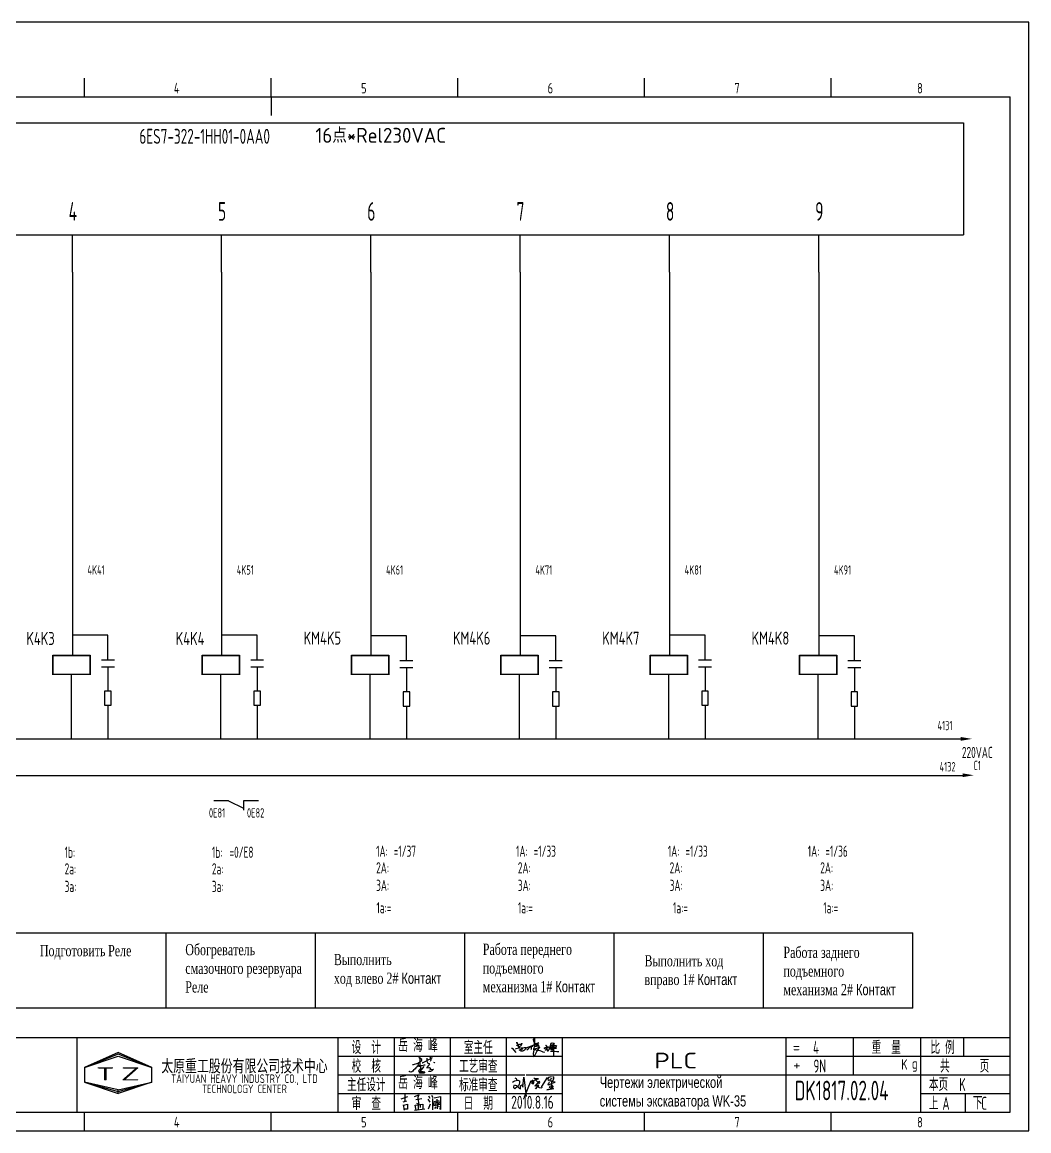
# Model space of a CAD drawing. Extents: x 590 to 9605, y -3741 to 975.
# Drawn here: x 5902.7 to 6172.4, y -1946.5 to -1649.5 of the extents above; entities that cross this region are included whole.
import ezdxf
from ezdxf.enums import TextEntityAlignment as Align

# ---------------------------------------------------------------- set-up
doc = ezdxf.new("R2010")
doc.units = 0
doc.header["$LTSCALE"] = 2
doc.header["$MEASUREMENT"] = 0
doc.linetypes.add('DASHED2', pattern=[0.375, 0.25, -0.125])
doc.linetypes.add('DIVIDE', pattern=[1.25, 0.5, -0.25, 0, -0.25, 0, -0.25])
doc.layers.get('0').update_dxf_attribs({"linetype": 'CONTINUOUS'})
for name, color, linetype in [('11', 3, 'CONTINUOUS'), ('CONTINUOUS', 7, 'CONTINUOUS'), ('DIVIDE', 1, 'DIVIDE')]:
    doc.layers.add(name, color=color, linetype=linetype)
doc.styles.add('ROMAN', font='ROMANC.shx', dxfattribs={"width": 0.7, "height": 0.7})
doc.styles.add('ROMANS', font='romans', dxfattribs={"width": 0.67, "bigfont": 'hzlib'})
doc.styles.get("Standard").update_dxf_attribs({"font": 'isocp.shx', "width": 0.707, "bigfont": 'dfst.shx'})

# ---------------------------------------------------------------- blocks, each defined once
blk = doc.blocks.new('A$C5BE500A0')
for p, q in [((15.3, 41.2), (22.2, 26.1)), ((15.3, 40.1), (15.3, 41.2)), ((15.4, 37.7), (15.3, 40.1)), ((15.4, 32.4), (21, 34.6)), ((15.5, 31.8), (15.4, 32.4)), ((21, 34.6), (24.5, 35.1)), ((24.5, 35.1), (28.2, 35.6)), ((29.4, 34), (26.8, 30.7)), ((28.2, 35.6), (30.2, 36.8)), ((30.2, 38), (29.4, 34)), ((30.2, 36.8), (30.2, 38)), ((59.1, 30.4), (64.7, 33.7)), ((64.4, 48.9), (64.5, 51.6)), ((65.3, 44.3), (64.4, 48.9)), ((64.5, 51.6), (65.9, 52.2)), ((67.1, 48.5), (64.5, 17.9)), ((64.7, 33.7), (72, 37.3)), ((67.5, 39.5), (65.3, 44.3)), ((65.9, 52.2), (66.5, 51.5)), ((66.5, 51.5), (67.1, 48.5)), ((70.3, 36.3), (67.5, 39.5)), ((69.9, 34.1), (69.7, 33.3)), ((69.7, 33.3), (71.9, 33.6)), ((74.6, 36.5), (69.9, 34.1)), ((73.8, 32.8), (70.3, 36.3)), ((71.9, 33.6), (75.3, 34.2)), ((72, 37.3), (77.8, 39)), ((77.7, 30.8), (73.8, 32.8)), ((79.7, 39.2), (74.6, 36.5)), ((76.7, 32.6), (74.8, 31.8)), ((75.3, 34.2), (77, 34.5)), ((77.7, 33.5), (76.7, 32.6)), ((77, 34.5), (78, 34.1)), ((78, 34.1), (77.7, 33.5)), ((77.8, 39), (79.7, 39.2)), ((117.4, 32.7), (112.9, 30.9)), ((113.3, 30.9), (114.4, 35)), ((114.4, 35), (115.4, 38.4)), ((115.4, 38.4), (118.1, 38.8)), ((122.1, 34.8), (117.4, 32.7)), ((118.1, 38.8), (123.3, 38.3)), ((124.7, 36.8), (122.1, 34.8)), ((123.3, 38.3), (124.7, 36.8)), ((0, 24.1), (1.5, 23.9)), ((1.5, 23.9), (12.6, 10.8)), ((11.6, 21), (13.8, 22.8)), ((13.8, 22.8), (17.9, 23.5)), ((19.1, 30.1), (15.5, 31.8)), ((17.9, 23.5), (26, 24.9)), ((22.2, 26.1), (19.1, 30.1)), ((22.6, 18.1), (23.6, 19.3)), ((23.7, 17.3), (22.6, 18.1)), ((23.3, 27.9), (23.1, 27.8)), ((25.3, 29.5), (23.3, 27.9)), ((23.6, 19.3), (25.8, 19.9)), ((26.1, 16.2), (24.9, 15)), ((26.8, 30.7), (25.3, 29.5)), ((25.8, 19.9), (29.2, 20.8)), ((26, 24.9), (36.8, 26.1)), ((28.4, 20), (26.1, 16.2)), ((29.4, 15.2), (28.2, 15.7)), ((29.5, 22.1), (28.4, 20)), ((29.2, 20.8), (33, 21.4)), ((32.4, 15.1), (29.4, 15.2)), ((30.2, 22.7), (29.5, 22.1)), ((31.6, 22.6), (30.2, 22.7)), ((32.8, 22.1), (31.6, 22.6)), ((35, 16.2), (32.4, 15.1)), ((33, 21.4), (32.8, 22.1)), ((37.6, 17.7), (35, 16.2)), ((36.8, 26.1), (40.9, 26)), ((39.7, 20.3), (37.6, 17.7)), ((40.8, 21.6), (39.7, 20.3)), ((40.2, 22.8), (44.3, 25.4)), ((41.7, 24.4), (40.8, 21.6)), ((40.9, 26), (41.7, 24.4)), ((44.3, 25.4), (50.6, 27.7)), ((44.7, 18.7), (49.1, 22.6)), ((49.1, 22.6), (54.4, 27.2)), ((50.6, 27.7), (56.2, 29.3)), ((54.4, 27.2), (59.1, 30.4)), ((56.8, 20.6), (55.9, 19.6)), ((56.2, 29.3), (60.8, 29.6)), ((56.7, 31.7), (57.4, 29.6)), ((57.6, 25), (56.8, 20.6)), ((57.4, 29.6), (57.6, 25)), ((60.8, 29.6), (62.2, 29.2)), ((66.6, 21), (62.5, 20.6)), ((62.5, 20.6), (75.7, 18.4)), ((64.5, 17.9), (63.3, 8.5)), ((63.3, 8.5), (63.5, 0.1)), ((63.5, 0.1), (64.3, 0)), ((64.3, 0), (67.5, 2.5)), ((69.8, 21.4), (66.6, 21)), ((67.5, 2.5), (73.8, 13.7)), ((68.3, 28.6), (72.6, 29.4)), ((69.3, 29), (68.3, 28.6)), ((72, 30.5), (69.3, 29)), ((76.7, 24.1), (69.8, 21.4)), ((74.8, 31.8), (72, 30.5)), ((72.6, 29.4), (78.2, 30.4)), ((73.8, 13.7), (77.7, 20)), ((75.7, 18.4), (81.9, 16.6)), ((79.9, 25.4), (76.7, 24.1)), ((80.1, 30.5), (77.7, 30.8)), ((77.7, 20), (81.2, 25.6)), ((78.2, 30.4), (80.1, 30.5)), ((82.1, 26.9), (79.9, 25.4)), ((81.2, 25.6), (82.1, 26.9)), ((81.9, 16.6), (87.3, 14.8)), ((87.3, 14.8), (91.3, 12.9)), ((91.3, 12.9), (94.8, 12.6)), ((94.5, 25.2), (94.9, 23.9)), ((94.8, 12.6), (95.8, 12.8)), ((94.9, 23.9), (95.3, 23)), ((95.3, 23), (95.8, 22.8)), ((95.8, 22.8), (97, 23.3)), ((97, 23.3), (97.8, 25.3)), ((98.5, 23.8), (97.4, 25.9)), ((97.8, 25.3), (100.8, 27)), ((101.1, 23.3), (98.5, 23.8)), ((99, 31.4), (100.1, 32)), ((100.7, 21.1), (99.2, 17.4)), ((99.2, 17.4), (101.9, 20.9)), ((100.1, 32), (101.1, 31.6)), ((102.1, 27.7), (100.7, 21.1)), ((100.8, 27), (103.5, 26.5)), ((101.1, 31.6), (102.1, 30.6)), ((103.3, 23.7), (101.1, 23.3)), ((101.9, 20.9), (103.1, 21.8)), ((102.1, 30.6), (102.1, 27.7)), ((103.1, 21.8), (103.7, 20.1)), ((104.7, 23.9), (103.3, 23.7)), ((103.5, 26.5), (104.5, 25.2)), ((103.7, 20.1), (103.9, 18.5)), ((103.9, 18.5), (105, 16.1)), ((104.2, 28.7), (108.3, 26.3)), ((104.5, 25.2), (104.7, 23.9)), ((105, 16.1), (106.4, 15.7)), ((106.4, 15.7), (107.7, 17.3)), ((107.7, 17.3), (110.9, 22.6)), ((108.3, 26.3), (115.7, 20.2)), ((110.9, 22.6), (113.3, 30.9)), ((111.7, 21.6), (125.7, 23.5)), ((115.4, 22.1), (111.7, 21.6)), ((112.9, 30.9), (112.3, 30.9)), ((112.9, 26.9), (127.4, 26.5)), ((124.7, 26.6), (112.9, 26.9)), ((113.4, 15.2), (124.8, 14.7)), ((122.5, 23.3), (115.4, 22.1)), ((115.7, 20.2), (118.5, 18.9)), ((116.7, 30.8), (120.9, 31.8)), ((118.5, 18.9), (120.8, 19.6)), ((120.8, 19.6), (121.1, 20.7)), ((120.9, 31.8), (124.1, 32)), ((121.7, 31.5), (122.2, 1.9)), ((123, 28.1), (121.7, 31.5)), ((126.4, 24.6), (122.5, 23.3)), ((128.2, 25.5), (123, 28.1)), ((124.1, 32), (129.1, 31.3)), ((128.1, 26.7), (124.7, 26.6)), ((124.8, 14.7), (132, 14.1)), ((125.7, 23.5), (130.1, 23.8)), ((127.4, 26.5), (126.4, 24.6)), ((130.2, 28.3), (128.1, 26.7)), ((130.5, 24.3), (128.2, 25.5)), ((129.1, 31.3), (130.7, 30.3)), ((130.1, 23.8), (130.5, 24.3)), ((130.7, 30.3), (130.2, 28.3)), ((132, 14.1), (137.3, 13.6))]:
    blk.add_line(p, q)
blk = doc.blocks.new('lf')
for points in [[(409.4, 317.6), (411.9, 317.6), (420.7, 320.5), (429.4, 326.1), (429, 328.4), (426.7, 330.1), (424.2, 331.3), (423.4, 332.6), (424.4, 333.4), (425, 330.7), (425, 327.4), (425, 324.7), (424.8, 321.8), (424.8, 320.3), (424.8, 318.7), (425, 314.7), (425, 313), (424.8, 313)], [(432.1, 320.3), (430.6, 321.6), (450.9, 331.7), (450.9, 332.2)], [(439.5, 330.9), (440, 324.5), (442, 320.7)], [(446.2, 333.8), (448.1, 330.5), (448.1, 326.7), (446.6, 323.8)], [(421.5, 320.1), (421.3, 317.6), (420, 315.1), (418.6, 312.6), (416.7, 310.5), (414.9, 308.5), (411.9, 305.6), (410.1, 304.1), (408, 302.6), (406.1, 302), (403.6, 302.6), (403.6, 303.5), (403.9, 303.5)], [(421.3, 316.2), (424.8, 315.9), (427.1, 316), (429.8, 316), (434.8, 316.8), (436, 316.8)], [(421.9, 314.1), (423.8, 314.1), (425.4, 313.7), (426, 313), (426.9, 312), (427.1, 312), (426.5, 310.5), (426.1, 309.5), (424.2, 306.6), (423.1, 305.4), (422.1, 304.5), (423.2, 303.3), (427.3, 303.1), (429.8, 303.1), (432.3, 302.9), (435.4, 302.7), (433.1, 299.9), (424.6, 299.5), (424, 300.4), (425.6, 303.3), (434.3, 313.5)], [(441.8, 320.7), (443.7, 320.1), (444.9, 317.6), (443.1, 315.5), (439.7, 311.8), (439.8, 310.6), (445.4, 311.2), (447, 310.3), (445.6, 307.4), (453.6, 308), (450.3, 304.7), (447, 303.3), (443.7, 303.1), (442.9, 303.7)], [(453.4, 322.4), (454.9, 322.2), (455.7, 321.8), (456.1, 321.6), (456.3, 321.4)]]:
    blk.add_lwpolyline(points)

msp = doc.modelspace()

# ---------------------------------------------------------------- linework, layer by layer
for p, q in [((5925.62, -1813.74), (5916.11, -1813.74)), ((5925.62, -1820.29), (5925.62, -1813.74)), ((5965.62, -1813.74), (5956.11, -1813.74)), ((5965.62, -1820.29), (5965.62, -1813.74)), ((6005.62, -1813.93), (5996.11, -1813.93)), ((6005.62, -1820.48), (6005.62, -1813.93)), ((6045.62, -1813.93), (6036.11, -1813.93)), ((6045.62, -1820.48), (6045.62, -1813.93)), ((6085.62, -1813.74), (6076.11, -1813.74)), ((6085.62, -1820.29), (6085.62, -1813.74)), ((6125.62, -1813.93), (6116.11, -1813.93)), ((6125.62, -1820.48), (6125.62, -1813.93)), ((5925.62, -1822.21), (5925.62, -1828.74)), ((5965.62, -1822.21), (5965.62, -1828.74)), ((6005.62, -1822.4), (6005.62, -1828.93)), ((6045.62, -1822.4), (6045.62, -1828.93)), ((6085.62, -1822.21), (6085.62, -1828.74)), ((6125.62, -1822.4), (6125.62, -1828.93)), ((5925.62, -1832.51), (5925.62, -1841.5)), ((5965.62, -1832.51), (5965.62, -1841.5)), ((6005.62, -1832.7), (6005.62, -1841.69)), ((6045.62, -1832.7), (6045.62, -1841.69)), ((6085.62, -1832.51), (6085.62, -1841.5)), ((6125.62, -1832.7), (6125.62, -1841.69)), ((6047.36, -1931.5), (6107.36, -1931.5)), ((6004.21, -1937.95), (6006.02, -1937.3)), ((6004.72, -1938.73), (6005.76, -1938.47)), ((6004.85, -1939.63), (6005.89, -1939.37)), ((6004.98, -1938.47), (6004.98, -1938.47)), ((6005.22, -1936.77), (6005.22, -1938.59)), ((6005.89, -1939.37), (6005.89, -1940.67)), ((6007.76, -1937.35), (6008.93, -1936.83)), ((6007.76, -1937.35), (6007.76, -1937.35)), ((6007.96, -1939.63), (6010.04, -1939.37)), ((6008.15, -1938.13), (6009.71, -1937.87)), ((6008.93, -1939.42), (6008.41, -1939.16)), ((6008.93, -1936.83), (6008.67, -1937.61)), ((6008.67, -1937.61), (6008.67, -1937.87)), ((6008.67, -1937.87), (6008.93, -1939.42)), ((6010.04, -1939.37), (6010.04, -1940.8)), ((6011.35, -1938.06), (6011.89, -1938.79)), ((6011.53, -1937.12), (6011.89, -1937.76)), ((6011.53, -1940.61), (6012.04, -1939.28)), ((6012.35, -1936.91), (6012.71, -1937.55)), ((6012.59, -1937.85), (6012.59, -1940.85)), ((6012.89, -1939), (6012.92, -1939.7)), ((6014.59, -1938.79), (6012.92, -1939.12)), ((6012.92, -1939.7), (6014.71, -1939.4)), ((6012.95, -1938.64), (6014.38, -1938.34)), ((6013.04, -1937.7), (6014.74, -1937.34)), ((6013.35, -1939.31), (6013.53, -1939.46)), ((6013.74, -1938), (6013.83, -1940.61)), ((6014.17, -1939.12), (6013.99, -1939.46)), ((6014.71, -1939.4), (6014.59, -1938.79)), ((6014.74, -1937.34), (6014.77, -1937.34)), ((6014.77, -1937.34), (6014.77, -1940.79)), ((6004.72, -1939.5), (6004.98, -1940.93)), ((6005.89, -1940.67), (6004.85, -1940.67)), ((6007.77, -1940.98), (6010.54, -1940.61)), ((6007.83, -1939.63), (6008.09, -1940.93)), ((6008.74, -1939.63), (6008.74, -1940.67)), ((6009.26, -1939.5), (6009.26, -1940.28)), ((6013.48, -1940.04), (6013.14, -1940.55)), ((6014.16, -1939.87), (6014.5, -1940.21)), ((6014.77, -1940.79), (6014.5, -1940.49))]:
    msp.add_line(p, q)
at = {"color": 6}
for p, q in [((5821.27, -1893.42), (6141.27, -1893.42)), ((5941.27, -1913.68), (5941.27, -1893.42)), ((5981.27, -1913.68), (5981.27, -1893.42)), ((6021.27, -1913.68), (6021.27, -1893.42)), ((6061.27, -1913.68), (6061.27, -1893.42)), ((6101.27, -1913.68), (6101.27, -1893.42)), ((6141.27, -1913.68), (6141.27, -1893.42)), ((5941.27, -1913.68), (5941.27, -1896.49)), ((5981.27, -1913.68), (5981.27, -1896.49)), ((6021.27, -1913.68), (6021.27, -1896.49)), ((6061.27, -1913.68), (6061.27, -1896.49)), ((6101.27, -1913.68), (6101.27, -1896.49)), ((6141.27, -1913.68), (5821.27, -1913.68))]:
    msp.add_line(p, q, dxfattribs=at)
at = {"const_width": 0.4}
for points in [[(5910.9, -1819.19), (5920.9, -1819.19), (5920.9, -1824.19), (5910.9, -1824.19), (5910.9, -1819.19)], [(5950.9, -1819.19), (5960.9, -1819.19), (5960.9, -1824.19), (5950.9, -1824.19), (5950.9, -1819.19)], [(5990.9, -1819.19), (6000.9, -1819.19), (6000.9, -1824.19), (5990.9, -1824.19), (5990.9, -1819.19)], [(6030.9, -1819.19), (6040.9, -1819.19), (6040.9, -1824.19), (6030.9, -1824.19), (6030.9, -1819.19)], [(6070.9, -1819.19), (6080.9, -1819.19), (6080.9, -1824.19), (6070.9, -1824.19), (6070.9, -1819.19)], [(6110.9, -1819.19), (6120.9, -1819.19), (6120.9, -1824.19), (6110.9, -1824.19), (6110.9, -1819.19)]]:
    msp.add_lwpolyline(points, dxfattribs=at)
for points in [[(5924.75, -1832.51), (5926.49, -1832.51), (5926.49, -1828.74), (5924.75, -1828.74)], [(5964.75, -1832.51), (5966.49, -1832.51), (5966.49, -1828.74), (5964.75, -1828.74)], [(6004.75, -1832.7), (6006.49, -1832.7), (6006.49, -1828.93), (6004.75, -1828.93)], [(6044.75, -1832.7), (6046.49, -1832.7), (6046.49, -1828.93), (6044.75, -1828.93)], [(6084.75, -1832.51), (6086.49, -1832.51), (6086.49, -1828.74), (6084.75, -1828.74)], [(6124.75, -1832.7), (6126.49, -1832.7), (6126.49, -1828.93), (6124.75, -1828.93)]]:
    msp.add_lwpolyline(points, close=True)
at = {"layer": 'CONTINUOUS', "color": 3}
for p, q in [((6172.36, -1649.5), (5752.36, -1649.5)), ((6172.36, -1946.5), (6172.36, -1649.5)), ((5752.36, -1946.5), (6172.36, -1946.5))]:
    msp.add_line(p, q, dxfattribs=at)
at = {"layer": 'CONTINUOUS', "linetype": 'Continuous'}
for p, q in [((5919.36, -1669.5), (5919.36, -1664.5)), ((6019.36, -1669.5), (6019.36, -1664.5)), ((6069.36, -1669.5), (6069.36, -1664.5)), ((6119.36, -1669.5), (6119.36, -1664.5)), ((5772.36, -1921.5), (6167.36, -1921.5)), ((5917.36, -1941.5), (5917.36, -1921.5)), ((5987.36, -1941.5), (5987.36, -1921.5)), ((6002.36, -1921.5), (6002.36, -1941.5)), ((6017.36, -1921.5), (6017.36, -1941.5)), ((6032.36, -1921.5), (6032.36, -1941.5)), ((6047.36, -1921.5), (6047.36, -1941.5)), ((6107.36, -1941.5), (6107.36, -1921.5)), ((6125.25, -1921.5), (6125.25, -1931.5)), ((6143.36, -1921.5), (6143.36, -1941.5)), ((5928.36, -1925.5), (5919.36, -1929.5)), ((5928.36, -1926), (5919.36, -1929.5)), ((5919.36, -1929.5), (5928.36, -1926.5)), ((5937.36, -1929.5), (5928.36, -1925.5)), ((5937.36, -1929.5), (5928.36, -1926)), ((5928.36, -1926.5), (5937.36, -1929.5)), ((5987.36, -1926.5), (6037.36, -1926.5)), ((6037.36, -1926.5), (6047.36, -1926.5)), ((6037.36, -1926.5), (6047.36, -1926.5)), ((6107.36, -1926.5), (6167.36, -1926.5)), ((5919.36, -1929.5), (5919.36, -1933.5)), ((5937.36, -1933.5), (5937.36, -1929.5)), ((5987.36, -1931.5), (6037.36, -1931.5)), ((6037.68, -1931.5), (6047.36, -1931.5)), ((6107.36, -1931.5), (6167.36, -1931.5)), ((5919.36, -1933.5), (5928.36, -1936.5)), ((5928.36, -1935.5), (5919.36, -1933.5)), ((5919.36, -1933.5), (5928.36, -1936)), ((5928.36, -1936), (5937.36, -1933.5)), ((5937.36, -1933.5), (5928.36, -1936.5)), ((5928.36, -1935.5), (5937.36, -1933.5)), ((5928.36, -1936.5), (5928.36, -1935.5)), ((5928.36, -1936.5), (5928.36, -1935.5)), ((5987.36, -1936.5), (6037.36, -1936.5)), ((6037.36, -1936.5), (6047.36, -1936.5)), ((6143.36, -1936.5), (6167.36, -1936.5)), ((5919.36, -1946.5), (5919.36, -1941.5)), ((6019.36, -1946.5), (6019.36, -1941.5)), ((6069.36, -1946.5), (6069.36, -1941.5)), ((6119.36, -1946.5), (6119.36, -1941.5))]:
    msp.add_line(p, q, dxfattribs=at)
at = {"layer": 'CONTINUOUS'}
for p, q in [((5969.36, -1669.5), (5969.36, -1664.5)), ((5772.36, -1669.5), (6167.36, -1669.5)), ((5969.36, -1669.5), (5969.36, -1674.5)), ((6167.36, -1941.5), (6167.36, -1669.5)), ((5794.86, -1676.5), (6154.86, -1676.5)), ((6154.86, -1676.5), (6154.86, -1706.5)), ((5794.86, -1706.5), (6154.86, -1706.5)), ((5916.11, -1716.5), (5916.11, -1706.5)), ((5916.11, -1716.5), (5916.11, -1706.5)), ((5956.11, -1716.5), (5956.11, -1706.5)), ((5956.11, -1716.5), (5956.11, -1706.5)), ((5996.11, -1716.5), (5996.11, -1706.5)), ((5996.11, -1716.5), (5996.11, -1706.5)), ((5996.11, -1716.5), (5996.11, -1706.5)), ((5996.11, -1716.5), (5996.11, -1706.5)), ((6036.11, -1716.5), (6036.11, -1706.5)), ((6076.11, -1716.5), (6076.11, -1706.5)), ((6116.11, -1716.5), (6116.11, -1706.5)), ((5916.11, -1716.5), (5916.11, -1819)), ((5956.11, -1716.5), (5956.11, -1819)), ((5996.11, -1716.5), (5996.11, -1819)), ((6036.11, -1716.5), (6036.11, -1819)), ((6076.11, -1716.5), (6076.11, -1819)), ((6116.11, -1716.5), (6116.11, -1819)), ((5920.9, -1819.19), (5910.9, -1819.19)), ((5920.9, -1819.19), (5910.9, -1819.19)), ((5920.9, -1819.19), (5910.9, -1819.19)), ((5910.9, -1819.19), (5910.9, -1824.19)), ((5910.9, -1819.19), (5910.9, -1824.19)), ((5910.9, -1819.19), (5910.9, -1824.19)), ((5920.9, -1824.19), (5920.9, -1819.19)), ((5920.9, -1824.19), (5920.9, -1819.19)), ((5920.9, -1824.19), (5920.9, -1819.19)), ((5923.88, -1820.29), (5927.36, -1820.29)), ((5950.9, -1819.19), (5950.9, -1824.19)), ((5950.9, -1819.19), (5950.9, -1824.19)), ((5950.9, -1819.19), (5950.9, -1824.19)), ((5960.9, -1819.19), (5950.9, -1819.19)), ((5960.9, -1819.19), (5950.9, -1819.19)), ((5960.9, -1819.19), (5950.9, -1819.19)), ((5960.9, -1824.19), (5960.9, -1819.19)), ((5960.9, -1824.19), (5960.9, -1819.19)), ((5960.9, -1824.19), (5960.9, -1819.19)), ((5963.88, -1820.29), (5967.36, -1820.29)), ((5990.9, -1819.19), (5990.9, -1824.19)), ((5990.9, -1819.19), (5990.9, -1824.19)), ((5990.9, -1819.19), (5990.9, -1824.19)), ((6000.9, -1819.19), (5990.9, -1819.19)), ((6000.9, -1819.19), (5990.9, -1819.19)), ((6000.9, -1819.19), (5990.9, -1819.19)), ((6000.9, -1824.19), (6000.9, -1819.19)), ((6000.9, -1824.19), (6000.9, -1819.19)), ((6000.9, -1824.19), (6000.9, -1819.19)), ((6003.88, -1820.48), (6007.36, -1820.48)), ((6040.9, -1819.19), (6030.9, -1819.19)), ((6040.9, -1819.19), (6030.9, -1819.19)), ((6040.9, -1819.19), (6030.9, -1819.19)), ((6030.9, -1819.19), (6030.9, -1824.19)), ((6030.9, -1819.19), (6030.9, -1824.19)), ((6030.9, -1819.19), (6030.9, -1824.19)), ((6040.9, -1824.19), (6040.9, -1819.19)), ((6040.9, -1824.19), (6040.9, -1819.19)), ((6040.9, -1824.19), (6040.9, -1819.19)), ((6043.88, -1820.48), (6047.36, -1820.48)), ((6070.9, -1819.19), (6070.9, -1824.19)), ((6070.9, -1819.19), (6070.9, -1824.19)), ((6070.9, -1819.19), (6070.9, -1824.19)), ((6080.9, -1819.19), (6070.9, -1819.19)), ((6080.9, -1819.19), (6070.9, -1819.19)), ((6080.9, -1819.19), (6070.9, -1819.19)), ((6080.9, -1824.19), (6080.9, -1819.19)), ((6080.9, -1824.19), (6080.9, -1819.19)), ((6080.9, -1824.19), (6080.9, -1819.19)), ((6083.88, -1820.29), (6087.36, -1820.29)), ((6120.9, -1819.19), (6110.9, -1819.19)), ((6120.9, -1819.19), (6110.9, -1819.19)), ((6120.9, -1819.19), (6110.9, -1819.19)), ((6110.9, -1819.19), (6110.9, -1824.19)), ((6110.9, -1819.19), (6110.9, -1824.19)), ((6110.9, -1819.19), (6110.9, -1824.19)), ((6120.9, -1824.19), (6120.9, -1819.19)), ((6120.9, -1824.19), (6120.9, -1819.19)), ((6120.9, -1824.19), (6120.9, -1819.19)), ((6123.88, -1820.48), (6127.36, -1820.48)), ((5923.88, -1822.21), (5927.36, -1822.21)), ((5963.88, -1822.21), (5967.36, -1822.21)), ((6003.88, -1822.4), (6007.36, -1822.4)), ((6043.88, -1822.4), (6047.36, -1822.4)), ((6083.88, -1822.21), (6087.36, -1822.21)), ((6123.88, -1822.4), (6127.36, -1822.4)), ((5910.9, -1824.19), (5915.9, -1824.19)), ((5910.9, -1824.19), (5915.9, -1824.19)), ((5910.9, -1824.19), (5915.9, -1824.19)), ((5915.9, -1824.19), (5920.9, -1824.19)), ((5915.9, -1824.19), (5920.9, -1824.19)), ((5915.9, -1824.19), (5920.9, -1824.19)), ((5915.9, -1841.69), (5915.9, -1824.19)), ((5950.9, -1824.19), (5955.9, -1824.19)), ((5950.9, -1824.19), (5955.9, -1824.19)), ((5950.9, -1824.19), (5955.9, -1824.19)), ((5955.9, -1841.69), (5955.9, -1824.19)), ((5955.9, -1824.19), (5960.9, -1824.19)), ((5955.9, -1824.19), (5960.9, -1824.19)), ((5955.9, -1824.19), (5960.9, -1824.19)), ((5990.9, -1824.19), (5995.9, -1824.19)), ((5990.9, -1824.19), (5995.9, -1824.19)), ((5990.9, -1824.19), (5995.9, -1824.19)), ((5995.9, -1841.69), (5995.9, -1824.19)), ((5995.9, -1824.19), (6000.9, -1824.19)), ((5995.9, -1824.19), (6000.9, -1824.19)), ((5995.9, -1824.19), (6000.9, -1824.19)), ((6030.9, -1824.19), (6035.9, -1824.19)), ((6030.9, -1824.19), (6035.9, -1824.19)), ((6030.9, -1824.19), (6035.9, -1824.19)), ((6035.9, -1841.69), (6035.9, -1824.19)), ((6035.9, -1824.19), (6040.9, -1824.19)), ((6035.9, -1824.19), (6040.9, -1824.19)), ((6035.9, -1824.19), (6040.9, -1824.19)), ((6070.9, -1824.19), (6075.9, -1824.19)), ((6070.9, -1824.19), (6075.9, -1824.19)), ((6070.9, -1824.19), (6075.9, -1824.19)), ((6075.9, -1841.69), (6075.9, -1824.19)), ((6075.9, -1824.19), (6080.9, -1824.19)), ((6075.9, -1824.19), (6080.9, -1824.19)), ((6075.9, -1824.19), (6080.9, -1824.19)), ((6110.9, -1824.19), (6115.9, -1824.19)), ((6110.9, -1824.19), (6115.9, -1824.19)), ((6110.9, -1824.19), (6115.9, -1824.19)), ((6115.9, -1824.19), (6120.9, -1824.19)), ((6115.9, -1824.19), (6120.9, -1824.19)), ((6115.9, -1824.19), (6120.9, -1824.19)), ((6115.9, -1841.69), (6115.9, -1824.19)), ((5789.86, -1841.5), (6156.11, -1841.5)), ((5789.86, -1851.3), (6156.11, -1851.3)), ((5965.98, -1858.06), (5961.98, -1858.06)), ((6154.86, -1921.5), (6154.86, -1926.5)), ((6034.02, -1933.48), (6034.27, -1933.28)), ((6034.02, -1933.48), (6034.27, -1933.28)), ((6034.02, -1933.48), (6034.27, -1933.28)), ((6034.02, -1933.48), (6034.27, -1933.28)), ((6034.27, -1933.28), (6034.63, -1933.12)), ((6034.27, -1933.28), (6034.63, -1933.12)), ((6034.27, -1933.28), (6034.63, -1933.12)), ((6034.27, -1933.28), (6034.63, -1933.12)), ((6034.63, -1933.12), (6034.99, -1933.02)), ((6034.63, -1933.12), (6034.99, -1933.02)), ((6034.63, -1933.12), (6034.99, -1933.02)), ((6034.63, -1933.12), (6034.99, -1933.02)), ((6034.68, -1932.31), (6035.04, -1932.51)), ((6034.68, -1932.31), (6035.04, -1932.51)), ((6034.68, -1932.31), (6035.04, -1932.51)), ((6034.68, -1932.31), (6035.04, -1932.51)), ((6034.99, -1933.02), (6035.5, -1932.97)), ((6034.99, -1933.02), (6035.5, -1932.97)), ((6034.99, -1933.02), (6035.5, -1932.97)), ((6034.99, -1933.02), (6035.5, -1932.97)), ((6035.04, -1932.51), (6035.09, -1932.67)), ((6035.04, -1932.51), (6035.09, -1932.67)), ((6035.04, -1932.51), (6035.09, -1932.67)), ((6035.04, -1932.51), (6035.09, -1932.67)), ((6035.09, -1932.67), (6035.09, -1932.97)), ((6035.09, -1932.67), (6035.09, -1932.97)), ((6035.09, -1932.67), (6035.09, -1932.97)), ((6035.09, -1932.67), (6035.09, -1932.97)), ((6035.5, -1932.97), (6035.9, -1933.07)), ((6035.5, -1932.97), (6035.9, -1933.07)), ((6035.5, -1932.97), (6035.9, -1933.07)), ((6035.5, -1932.97), (6035.9, -1933.07)), ((6035.9, -1933.07), (6035.9, -1933.28)), ((6035.9, -1933.07), (6035.9, -1933.28)), ((6035.9, -1933.07), (6035.9, -1933.28)), ((6035.9, -1933.07), (6035.9, -1933.28)), ((6035.9, -1933.28), (6035.9, -1933.68)), ((6035.9, -1933.28), (6035.9, -1933.68)), ((6035.9, -1933.28), (6035.9, -1933.68)), ((6035.9, -1933.28), (6035.9, -1933.68)), ((6036.82, -1934.81), (6037.08, -1932.16)), ((6036.82, -1934.81), (6037.08, -1932.16)), ((6036.82, -1934.81), (6037.08, -1932.16)), ((6036.82, -1934.81), (6037.08, -1932.16)), ((6037.08, -1932.16), (6037.69, -1937.35)), ((6037.08, -1932.16), (6037.69, -1937.35)), ((6037.08, -1932.16), (6037.69, -1937.35)), ((6037.08, -1932.16), (6037.69, -1937.35)), ((6037.23, -1937.41), (6039.02, -1932.99)), ((6037.23, -1937.41), (6039.02, -1932.99)), ((6037.23, -1937.41), (6039.02, -1932.99)), ((6037.23, -1937.41), (6039.02, -1932.99)), ((6039.06, -1933.07), (6039.18, -1933.55)), ((6039.06, -1933.07), (6039.18, -1933.55)), ((6039.06, -1933.07), (6039.18, -1933.55)), ((6039.06, -1933.07), (6039.18, -1933.55)), ((6039.18, -1933.07), (6039.32, -1932.96)), ((6039.18, -1933.07), (6039.32, -1932.96)), ((6039.18, -1933.07), (6039.32, -1932.96)), ((6039.18, -1933.07), (6039.32, -1932.96)), ((6039.29, -1933.88), (6039.18, -1933.07)), ((6039.29, -1933.88), (6039.18, -1933.07)), ((6039.29, -1933.88), (6039.18, -1933.07)), ((6039.29, -1933.88), (6039.18, -1933.07)), ((6039.32, -1932.96), (6039.47, -1932.96)), ((6039.32, -1932.96), (6039.47, -1932.96)), ((6039.32, -1932.96), (6039.47, -1932.96)), ((6039.32, -1932.96), (6039.47, -1932.96)), ((6039.4, -1933.66), (6039.43, -1933.4)), ((6039.4, -1933.66), (6039.43, -1933.4)), ((6039.4, -1933.66), (6039.43, -1933.4)), ((6039.4, -1933.66), (6039.43, -1933.4)), ((6039.43, -1933.4), (6039.51, -1933.22)), ((6039.43, -1933.4), (6039.51, -1933.22)), ((6039.43, -1933.4), (6039.51, -1933.22)), ((6039.43, -1933.4), (6039.51, -1933.22)), ((6039.47, -1932.96), (6039.62, -1933.29)), ((6039.47, -1932.96), (6039.62, -1933.29)), ((6039.47, -1932.96), (6039.62, -1933.29)), ((6039.47, -1932.96), (6039.62, -1933.29)), ((6039.51, -1933.22), (6039.76, -1933.03)), ((6039.51, -1933.22), (6039.76, -1933.03)), ((6039.51, -1933.22), (6039.76, -1933.03)), ((6039.51, -1933.22), (6039.76, -1933.03)), ((6039.62, -1933.29), (6039.62, -1933.66)), ((6039.62, -1933.29), (6039.62, -1933.66)), ((6039.62, -1933.29), (6039.62, -1933.66)), ((6039.62, -1933.29), (6039.62, -1933.66)), ((6039.73, -1932.3), (6040.87, -1933.58)), ((6039.91, -1932.52), (6039.73, -1932.3)), ((6039.73, -1932.3), (6040.87, -1933.58)), ((6039.91, -1932.52), (6039.73, -1932.3)), ((6039.73, -1932.3), (6040.87, -1933.58)), ((6039.91, -1932.52), (6039.73, -1932.3)), ((6039.73, -1932.3), (6040.87, -1933.58)), ((6039.91, -1932.52), (6039.73, -1932.3)), ((6039.76, -1933.03), (6040.17, -1932.85)), ((6039.76, -1933.03), (6040.17, -1932.85)), ((6039.76, -1933.03), (6040.17, -1932.85)), ((6039.76, -1933.03), (6040.17, -1932.85)), ((6041.01, -1932.59), (6039.91, -1932.52)), ((6041.01, -1932.59), (6039.91, -1932.52)), ((6041.01, -1932.59), (6039.91, -1932.52)), ((6041.01, -1932.59), (6039.91, -1932.52)), ((6040.17, -1932.85), (6040.68, -1932.7)), ((6040.17, -1932.85), (6040.68, -1932.7)), ((6040.17, -1932.85), (6040.68, -1932.7)), ((6040.17, -1932.85), (6040.68, -1932.7)), ((6040.98, -1933.4), (6040.53, -1933.95)), ((6040.98, -1933.4), (6040.53, -1933.95)), ((6040.98, -1933.4), (6040.53, -1933.95)), ((6040.98, -1933.4), (6040.53, -1933.95)), ((6040.68, -1932.7), (6041.01, -1932.59)), ((6040.68, -1932.7), (6041.01, -1932.59)), ((6040.68, -1932.7), (6041.01, -1932.59)), ((6040.68, -1932.7), (6041.01, -1932.59)), ((6041.23, -1933.33), (6040.98, -1933.4)), ((6041.23, -1933.33), (6040.98, -1933.4)), ((6041.23, -1933.33), (6040.98, -1933.4)), ((6041.23, -1933.33), (6040.98, -1933.4)), ((6041.34, -1933.58), (6041.23, -1933.33)), ((6041.34, -1933.58), (6041.23, -1933.33)), ((6041.34, -1933.58), (6041.23, -1933.33)), ((6041.34, -1933.58), (6041.23, -1933.33)), ((6041.89, -1934.6), (6043.39, -1932.22)), ((6041.89, -1934.6), (6043.39, -1932.22)), ((6041.89, -1934.6), (6043.39, -1932.22)), ((6041.89, -1934.6), (6043.39, -1932.22)), ((6043.38, -1932.29), (6043.51, -1932.71)), ((6043.38, -1932.29), (6043.51, -1932.71)), ((6043.38, -1932.29), (6043.51, -1932.71)), ((6043.38, -1932.29), (6043.51, -1932.71)), ((6043.48, -1932.55), (6043.84, -1932.12)), ((6043.48, -1932.55), (6043.84, -1932.12)), ((6043.48, -1932.55), (6043.84, -1932.12)), ((6043.48, -1932.55), (6043.84, -1932.12)), ((6043.51, -1932.71), (6043.74, -1932.97)), ((6043.51, -1932.71), (6043.74, -1932.97)), ((6043.51, -1932.71), (6043.74, -1932.97)), ((6043.51, -1932.71), (6043.74, -1932.97)), ((6043.74, -1932.97), (6043.87, -1933.01)), ((6043.74, -1932.97), (6043.87, -1933.01)), ((6043.74, -1932.97), (6043.87, -1933.01)), ((6043.74, -1932.97), (6043.87, -1933.01)), ((6043.84, -1932.12), (6044.13, -1932.03)), ((6043.84, -1932.12), (6044.13, -1932.03)), ((6043.84, -1932.12), (6044.13, -1932.03)), ((6043.84, -1932.12), (6044.13, -1932.03)), ((6043.93, -1933.36), (6043.84, -1933.49)), ((6043.93, -1933.36), (6043.84, -1933.49)), ((6043.93, -1933.36), (6043.84, -1933.49)), ((6043.93, -1933.36), (6043.84, -1933.49)), ((6044.06, -1932.97), (6044.13, -1932.74)), ((6044.06, -1932.97), (6044.13, -1932.74)), ((6044.06, -1932.97), (6044.13, -1932.74)), ((6044.06, -1932.97), (6044.13, -1932.74)), ((6044.26, -1933.2), (6044.06, -1932.97)), ((6044.26, -1933.2), (6044.06, -1932.97)), ((6044.26, -1933.2), (6044.06, -1932.97)), ((6044.26, -1933.2), (6044.06, -1932.97)), ((6044.13, -1932.03), (6044.52, -1931.93)), ((6044.13, -1932.03), (6044.52, -1931.93)), ((6044.13, -1932.03), (6044.52, -1931.93)), ((6044.13, -1932.03), (6044.52, -1931.93)), ((6044.13, -1932.74), (6044.33, -1932.58)), ((6044.13, -1932.74), (6044.33, -1932.58)), ((6044.13, -1932.74), (6044.33, -1932.58)), ((6044.13, -1932.74), (6044.33, -1932.58)), ((6044.68, -1933.17), (6044.26, -1933.2)), ((6044.68, -1933.17), (6044.26, -1933.2)), ((6044.68, -1933.17), (6044.26, -1933.2)), ((6044.68, -1933.17), (6044.26, -1933.2)), ((6044.33, -1932.58), (6044.59, -1932.52)), ((6044.33, -1932.58), (6044.59, -1932.52)), ((6044.33, -1932.58), (6044.59, -1932.52)), ((6044.33, -1932.58), (6044.59, -1932.52)), ((6044.46, -1933.3), (6044.49, -1933.66)), ((6045.44, -1933.49), (6044.46, -1933.3)), ((6044.46, -1933.3), (6044.49, -1933.66)), ((6045.44, -1933.49), (6044.46, -1933.3)), ((6044.46, -1933.3), (6044.49, -1933.66)), ((6045.44, -1933.49), (6044.46, -1933.3)), ((6044.46, -1933.3), (6044.49, -1933.66)), ((6045.44, -1933.49), (6044.46, -1933.3)), ((6044.59, -1932.52), (6044.68, -1932.48)), ((6044.59, -1932.52), (6044.68, -1932.48)), ((6044.59, -1932.52), (6044.68, -1932.48)), ((6044.59, -1932.52), (6044.68, -1932.48)), ((6044.95, -1932.91), (6044.68, -1933.17)), ((6044.95, -1932.91), (6044.68, -1933.17)), ((6044.95, -1932.91), (6044.68, -1933.17)), ((6044.95, -1932.91), (6044.68, -1933.17)), ((6044.78, -1931.93), (6045.01, -1932.06)), ((6044.78, -1931.93), (6045.01, -1932.06)), ((6044.78, -1931.93), (6045.01, -1932.06)), ((6044.78, -1931.93), (6045.01, -1932.06)), ((6045.04, -1932.45), (6044.95, -1932.91)), ((6045.04, -1932.45), (6044.95, -1932.91)), ((6045.04, -1932.45), (6044.95, -1932.91)), ((6045.04, -1932.45), (6044.95, -1932.91)), ((6045.01, -1932.06), (6045.04, -1932.45)), ((6045.01, -1932.06), (6045.04, -1932.45)), ((6045.01, -1932.06), (6045.04, -1932.45)), ((6045.01, -1932.06), (6045.04, -1932.45)), ((6034.37, -1934.7), (6034.48, -1934.35)), ((6034.37, -1934.7), (6034.48, -1934.35)), ((6034.37, -1934.7), (6034.48, -1934.35)), ((6034.37, -1934.7), (6034.48, -1934.35)), ((6034.37, -1935.01), (6034.37, -1934.7)), ((6034.37, -1935.01), (6034.37, -1934.7)), ((6034.37, -1935.01), (6034.37, -1934.7)), ((6034.37, -1935.01), (6034.37, -1934.7)), ((6034.63, -1935.27), (6034.37, -1935.01)), ((6034.63, -1935.27), (6034.37, -1935.01)), ((6034.63, -1935.27), (6034.37, -1935.01)), ((6034.63, -1935.27), (6034.37, -1935.01)), ((6034.48, -1934.35), (6034.53, -1934.19)), ((6034.48, -1934.35), (6034.53, -1934.19)), ((6034.48, -1934.35), (6034.53, -1934.19)), ((6034.48, -1934.35), (6034.53, -1934.19)), ((6034.53, -1934.19), (6034.73, -1934.25)), ((6034.53, -1934.19), (6034.73, -1934.25)), ((6034.53, -1934.19), (6034.73, -1934.25)), ((6034.53, -1934.19), (6034.73, -1934.25)), ((6035.29, -1934.7), (6034.63, -1935.27)), ((6035.29, -1934.7), (6034.63, -1935.27)), ((6035.29, -1934.7), (6034.63, -1935.27)), ((6035.29, -1934.7), (6034.63, -1935.27)), ((6034.73, -1934.25), (6035.09, -1934.4)), ((6034.73, -1934.25), (6035.09, -1934.4)), ((6034.73, -1934.25), (6035.09, -1934.4)), ((6034.73, -1934.25), (6035.09, -1934.4)), ((6035.09, -1934.4), (6035.45, -1934.76)), ((6035.09, -1934.4), (6035.45, -1934.76)), ((6035.09, -1934.4), (6035.45, -1934.76)), ((6035.09, -1934.4), (6035.45, -1934.76)), ((6035.6, -1934.45), (6035.29, -1934.7)), ((6035.6, -1934.45), (6035.29, -1934.7)), ((6035.6, -1934.45), (6035.29, -1934.7)), ((6035.6, -1934.45), (6035.29, -1934.7)), ((6035.45, -1934.76), (6035.75, -1935.01)), ((6035.45, -1934.76), (6035.75, -1935.01)), ((6035.45, -1934.76), (6035.75, -1935.01)), ((6035.45, -1934.76), (6035.75, -1935.01)), ((6035.8, -1934.04), (6035.6, -1934.45)), ((6035.8, -1934.04), (6035.6, -1934.45)), ((6035.8, -1934.04), (6035.6, -1934.45)), ((6035.8, -1934.04), (6035.6, -1934.45)), ((6035.75, -1935.01), (6035.9, -1935.11)), ((6035.75, -1935.01), (6035.9, -1935.11)), ((6035.75, -1935.01), (6035.9, -1935.11)), ((6035.75, -1935.01), (6035.9, -1935.11)), ((6035.9, -1933.68), (6035.8, -1934.04)), ((6035.9, -1933.68), (6035.8, -1934.04)), ((6035.9, -1933.68), (6035.8, -1934.04)), ((6035.9, -1933.68), (6035.8, -1934.04)), ((6035.9, -1935.11), (6036.21, -1935.21)), ((6035.9, -1935.11), (6036.21, -1935.21)), ((6035.9, -1935.11), (6036.21, -1935.21)), ((6035.9, -1935.11), (6036.21, -1935.21)), ((6036.21, -1934.6), (6036.36, -1934.35)), ((6036.21, -1934.6), (6036.36, -1934.35)), ((6036.21, -1934.6), (6036.36, -1934.35)), ((6036.21, -1934.6), (6036.36, -1934.35)), ((6036.21, -1935.21), (6036.21, -1934.6)), ((6036.21, -1935.21), (6036.21, -1934.6)), ((6036.21, -1935.21), (6036.21, -1934.6)), ((6036.21, -1935.21), (6036.21, -1934.6)), ((6036.36, -1934.35), (6036.57, -1934.14)), ((6036.36, -1934.35), (6036.57, -1934.14)), ((6036.36, -1934.35), (6036.57, -1934.14)), ((6036.36, -1934.35), (6036.57, -1934.14)), ((6036.57, -1934.14), (6036.62, -1934.25)), ((6036.57, -1934.14), (6036.62, -1934.25)), ((6036.57, -1934.14), (6036.62, -1934.25)), ((6036.57, -1934.14), (6036.62, -1934.25)), ((6036.62, -1934.25), (6036.77, -1934.6)), ((6036.62, -1934.25), (6036.77, -1934.6)), ((6036.62, -1934.25), (6036.77, -1934.6)), ((6036.62, -1934.25), (6036.77, -1934.6)), ((6036.77, -1934.6), (6036.77, -1934.7)), ((6036.77, -1934.6), (6036.77, -1934.7)), ((6036.77, -1934.6), (6036.77, -1934.7)), ((6036.77, -1934.6), (6036.77, -1934.7)), ((6036.77, -1934.7), (6036.82, -1934.81)), ((6036.77, -1934.7), (6036.82, -1934.81)), ((6036.77, -1934.7), (6036.82, -1934.81)), ((6036.77, -1934.7), (6036.82, -1934.81)), ((6039.18, -1933.55), (6039.29, -1933.88)), ((6039.18, -1933.55), (6039.29, -1933.88)), ((6039.18, -1933.55), (6039.29, -1933.88)), ((6039.18, -1933.55), (6039.29, -1933.88)), ((6039.43, -1933.91), (6039.4, -1933.66)), ((6039.43, -1933.91), (6039.4, -1933.66)), ((6039.43, -1933.91), (6039.4, -1933.66)), ((6039.43, -1933.91), (6039.4, -1933.66)), ((6039.54, -1933.99), (6039.43, -1933.91)), ((6039.54, -1933.99), (6039.43, -1933.91)), ((6039.54, -1933.99), (6039.43, -1933.91)), ((6039.54, -1933.99), (6039.43, -1933.91)), ((6039.62, -1933.66), (6039.54, -1933.99)), ((6039.62, -1933.66), (6039.54, -1933.99)), ((6039.62, -1933.66), (6039.54, -1933.99)), ((6039.62, -1933.66), (6039.54, -1933.99)), ((6040.24, -1934.24), (6040.02, -1934.46)), ((6040.24, -1934.24), (6040.02, -1934.46)), ((6040.24, -1934.24), (6040.02, -1934.46)), ((6040.24, -1934.24), (6040.02, -1934.46)), ((6040.02, -1934.46), (6040.13, -1934.43)), ((6040.02, -1934.46), (6040.13, -1934.43)), ((6040.02, -1934.46), (6040.13, -1934.43)), ((6040.02, -1934.46), (6040.13, -1934.43)), ((6040.13, -1934.43), (6040.83, -1934.21)), ((6040.13, -1934.43), (6040.83, -1934.21)), ((6040.13, -1934.43), (6040.83, -1934.21)), ((6040.13, -1934.43), (6040.83, -1934.21)), ((6040.2, -1935.23), (6040.79, -1934.54)), ((6040.2, -1935.23), (6040.79, -1934.54)), ((6040.2, -1935.23), (6040.79, -1934.54)), ((6040.2, -1935.23), (6040.79, -1934.54)), ((6040.64, -1934.68), (6040.2, -1935.23)), ((6040.64, -1934.68), (6040.2, -1935.23)), ((6040.64, -1934.68), (6040.2, -1935.23)), ((6040.64, -1934.68), (6040.2, -1935.23)), ((6040.53, -1933.95), (6040.24, -1934.24)), ((6040.53, -1933.95), (6040.24, -1934.24)), ((6040.53, -1933.95), (6040.24, -1934.24)), ((6040.53, -1933.95), (6040.24, -1934.24)), ((6041.01, -1934.24), (6040.64, -1934.68)), ((6041.01, -1934.24), (6040.64, -1934.68)), ((6041.01, -1934.24), (6040.64, -1934.68)), ((6041.01, -1934.24), (6040.64, -1934.68)), ((6040.79, -1934.54), (6040.87, -1934.54)), ((6040.79, -1934.54), (6040.87, -1934.54)), ((6040.79, -1934.54), (6040.87, -1934.54)), ((6040.79, -1934.54), (6040.87, -1934.54)), ((6040.83, -1934.21), (6040.98, -1934.24)), ((6040.83, -1934.21), (6040.98, -1934.24)), ((6040.83, -1934.21), (6040.98, -1934.24)), ((6040.83, -1934.21), (6040.98, -1934.24)), ((6040.87, -1933.58), (6041.2, -1933.84)), ((6040.87, -1933.58), (6041.2, -1933.84)), ((6040.87, -1933.58), (6041.2, -1933.84)), ((6040.87, -1933.58), (6041.2, -1933.84)), ((6040.87, -1934.54), (6040.98, -1934.79)), ((6040.87, -1934.54), (6040.98, -1934.79)), ((6040.87, -1934.54), (6040.98, -1934.79)), ((6040.87, -1934.54), (6040.98, -1934.79)), ((6040.98, -1934.24), (6041.01, -1934.24)), ((6040.98, -1934.24), (6041.01, -1934.24)), ((6040.98, -1934.24), (6041.01, -1934.24)), ((6040.98, -1934.24), (6041.01, -1934.24)), ((6040.98, -1934.79), (6041.16, -1934.94)), ((6040.98, -1934.79), (6041.16, -1934.94)), ((6040.98, -1934.79), (6041.16, -1934.94)), ((6040.98, -1934.79), (6041.16, -1934.94)), ((6041.16, -1934.94), (6041.93, -1935.01)), ((6041.16, -1934.94), (6041.93, -1935.01)), ((6041.16, -1934.94), (6041.93, -1935.01)), ((6041.16, -1934.94), (6041.93, -1935.01)), ((6041.2, -1933.84), (6041.34, -1933.58)), ((6041.2, -1933.84), (6041.34, -1933.58)), ((6041.2, -1933.84), (6041.34, -1933.58)), ((6041.2, -1933.84), (6041.34, -1933.58)), ((6041.95, -1935.01), (6041.89, -1934.6)), ((6041.95, -1935.01), (6041.89, -1934.6)), ((6041.95, -1935.01), (6041.89, -1934.6)), ((6041.95, -1935.01), (6041.89, -1934.6)), ((6043.22, -1935.52), (6045.08, -1935.13)), ((6043.22, -1935.52), (6045.08, -1935.13)), ((6043.22, -1935.52), (6045.08, -1935.13)), ((6043.22, -1935.52), (6045.08, -1935.13)), ((6044.55, -1935.22), (6043.22, -1935.52)), ((6044.55, -1935.22), (6043.22, -1935.52)), ((6044.55, -1935.22), (6043.22, -1935.52)), ((6044.55, -1935.22), (6043.22, -1935.52)), ((6043.67, -1933.82), (6043.48, -1934.11)), ((6043.67, -1933.82), (6043.48, -1934.11)), ((6043.67, -1933.82), (6043.48, -1934.11)), ((6043.67, -1933.82), (6043.48, -1934.11)), ((6043.48, -1934.11), (6043.57, -1934.18)), ((6043.48, -1934.11), (6043.57, -1934.18)), ((6043.48, -1934.11), (6043.57, -1934.18)), ((6043.48, -1934.11), (6043.57, -1934.18)), ((6043.57, -1934.18), (6043.93, -1934.11)), ((6043.57, -1934.18), (6043.93, -1934.11)), ((6043.57, -1934.18), (6043.93, -1934.11)), ((6043.57, -1934.18), (6043.93, -1934.11)), ((6043.84, -1933.49), (6043.67, -1933.82)), ((6043.84, -1933.49), (6043.67, -1933.82)), ((6043.84, -1933.49), (6043.67, -1933.82)), ((6043.84, -1933.49), (6043.67, -1933.82)), ((6043.9, -1934.86), (6044.13, -1934.57)), ((6043.9, -1934.86), (6044.13, -1934.57)), ((6043.9, -1934.86), (6044.13, -1934.57)), ((6043.9, -1934.86), (6044.13, -1934.57)), ((6044.42, -1935.09), (6043.9, -1934.86)), ((6044.42, -1935.09), (6043.9, -1934.86)), ((6044.42, -1935.09), (6043.9, -1934.86)), ((6044.42, -1935.09), (6043.9, -1934.86)), ((6043.93, -1934.11), (6044.46, -1933.85)), ((6043.93, -1934.11), (6044.46, -1933.85)), ((6043.93, -1934.11), (6044.46, -1933.85)), ((6043.93, -1934.11), (6044.46, -1933.85)), ((6044.13, -1934.57), (6044.62, -1934.38)), ((6044.13, -1934.57), (6044.62, -1934.38)), ((6044.13, -1934.57), (6044.62, -1934.38)), ((6044.13, -1934.57), (6044.62, -1934.38)), ((6044.46, -1934.64), (6044.42, -1935.09)), ((6044.46, -1934.64), (6044.42, -1935.09)), ((6044.46, -1934.64), (6044.42, -1935.09)), ((6044.46, -1934.64), (6044.42, -1935.09)), ((6044.46, -1933.85), (6044.91, -1933.66)), ((6044.49, -1933.66), (6044.46, -1934.15)), ((6044.46, -1933.85), (6044.91, -1933.66)), ((6044.49, -1933.66), (6044.46, -1934.15)), ((6044.46, -1933.85), (6044.91, -1933.66)), ((6044.49, -1933.66), (6044.46, -1934.15)), ((6044.46, -1933.85), (6044.91, -1933.66)), ((6044.49, -1933.66), (6044.46, -1934.15)), ((6044.46, -1934.15), (6044.46, -1934.64)), ((6044.46, -1934.15), (6044.46, -1934.64)), ((6044.46, -1934.15), (6044.46, -1934.64)), ((6044.46, -1934.15), (6044.46, -1934.64)), ((6044.78, -1935), (6044.55, -1935.22)), ((6044.78, -1935), (6044.55, -1935.22)), ((6044.78, -1935), (6044.55, -1935.22)), ((6044.78, -1935), (6044.55, -1935.22)), ((6044.62, -1934.38), (6044.82, -1934.51)), ((6044.62, -1934.38), (6044.82, -1934.51)), ((6044.62, -1934.38), (6044.82, -1934.51)), ((6044.62, -1934.38), (6044.82, -1934.51)), ((6044.82, -1934.51), (6044.78, -1935)), ((6044.82, -1934.51), (6044.78, -1935)), ((6044.82, -1934.51), (6044.78, -1935)), ((6044.82, -1934.51), (6044.78, -1935)), ((6044.91, -1933.66), (6045.44, -1933.49)), ((6044.91, -1933.66), (6045.44, -1933.49)), ((6044.91, -1933.66), (6045.44, -1933.49)), ((6044.91, -1933.66), (6045.44, -1933.49)), ((6155.36, -1941.5), (6155.36, -1936.5)), ((5772.36, -1941.5), (6167.36, -1941.5)), ((5969.36, -1946.5), (5969.36, -1941.5)), ((5987.36, -1941.5), (6047.36, -1941.5))]:
    msp.add_line(p, q, dxfattribs=at)
at = {"layer": 'CONTINUOUS', "color": 7}
for q in [(5953.98, -1858.06), (5961.98, -1860.06)]:
    msp.add_line((5957.98, -1858.06), q, dxfattribs=at)
at = {"layer": 'CONTINUOUS', "ltscale": 2}
msp.add_line((5961.98, -1858.06), (5961.98, -1860.64), dxfattribs=at)
at = {"layer": 'DIVIDE', "color": 6}
for points in [[(6154.13, -1841), (6154.13, -1842), (6157.13, -1841.5)], [(6154.64, -1850.75), (6154.64, -1851.75), (6157.64, -1851.25)]]:
    msp.add_solid(points, dxfattribs=at)

# ---------------------------------------------------------------- block references
for name, p, xscale, yscale, zscale in [('A$C5BE500A0', (6033.76, -1926.55), 0.09216000000242275, 0.09215999999923952, 0.09216000000000003), ('lf', (5954.8, -1969.41), 0.1280000000006112, 0.1279999999999291, 0.128)]:
    msp.add_blockref(name, p, dxfattribs=dict(xscale=xscale, yscale=yscale, zscale=zscale))

# ---------------------------------------------------------------- texts
at = {"width": 1.327551}
msp.add_text('PLC', height=4.2, dxfattribs=at).set_placement((6072.02, -1929.78), (6083.45, -1929.78), align=Align.FIT)
at = {"char_height": 3.5, "attachment_point": 1}
for s, insert, width in [('岳 海 峰', (6003.38, -1921.87), 12.9495), ('岳 海 峰', (6003.38, -1931.87), 12.9495), ('2010.8.16', (6033.68, -1937.11), 12.1142)]:
    msp.add_mtext(s, dxfattribs=dict(at, insert=insert, width=width))
at = {"layer": '11', "width": 0.707}
msp.add_text('DK1817.02.04', height=5.25, dxfattribs=at).set_placement((6109.63, -1938.33))
at = {"layer": 'CONTINUOUS', "linetype": 'Continuous', "style": 'ROMAN'}
for s, height, width, p in [('4', 2.8, 0.7, (5943.31, -1668.56)), ('5', 2.8, 0.7, (5993.45, -1668.6)), ('6', 2.8, 0.7, (6043.43, -1668.6)), ('7', 2.8, 0.7, (6093.46, -1668.6)), ('8', 2.8, 0.7, (6142.41, -1668.6)), ('K', 2.8, 0.7, (6138.19, -1930.11)), ('T', 3.5, 1.8, (5922.36, -1933)), ('Z', 3.5, 1.8, (5929.06, -1933)), ('g', 2.8, 0.7, (6141.02, -1929.85)), ('4', 2.8, 0.7, (5943.31, -1945.56)), ('5', 2.8, 0.7, (5993.45, -1945.6)), ('6', 2.8, 0.7, (6043.43, -1945.6)), ('7', 2.8, 0.7, (6093.46, -1945.6)), ('8', 2.8, 0.7, (6142.41, -1945.6))]:
    msp.add_text(s, height=height, dxfattribs=dict(at, width=width)).set_placement(p)
at = {"layer": 'CONTINUOUS', "color": 1}
for s, width, p, p2 in [('16点*Rel230VAC', 0.945946, (5981.24, -1681.82), (6016.24, -1681.82)), ('6ES7-322-1HH01-0AA0', 0.65052, (5934.05, -1682.08), (5969.05, -1682.08))]:
    msp.add_text(s, height=4, dxfattribs=dict(at, width=width)).set_placement(p, p2, align=Align.FIT)
at = {"layer": 'CONTINUOUS', "color": 1, "width": 0.67}
for s, height, p in [('4', 5, (5915.12, -1702.7)), ('5', 5, (5955.12, -1702.7)), ('6', 5, (5995.12, -1702.7)), ('7', 5, (6035.12, -1702.7)), ('8', 5, (6075.12, -1702.7)), ('9', 5, (6115.12, -1702.7)), ('4131', 2.5, (6147.9, -1839.18)), ('220VAC', 3, (6154.43, -1846.64)), ('4132', 2.5, (6148.45, -1850.22))]:
    msp.add_text(s, height=height, dxfattribs=at).set_placement(p)
at = {"layer": 'CONTINUOUS', "color": 7, "width": 0.67}
for s, p in [('4K41', (5920.15, -1797.5)), ('4K51', (5960.15, -1797.5)), ('4K61', (6000.15, -1797.5)), ('4K71', (6040.15, -1797.5)), ('4K81', (6080.15, -1797.5)), ('4K91', (6120.15, -1797.5)), ('C1', (6157.53, -1849.87))]:
    msp.add_text(s, height=2.5, dxfattribs=at).set_placement(p)
at = {"layer": 'CONTINUOUS', "style": 'ROMANS', "width": 0.67}
for s, p in [('K4K3', (5903.79, -1816.36)), ('K4K4', (5943.79, -1816.36))]:
    msp.add_text(s, height=3.5, dxfattribs=at).set_placement(p)
at = {"layer": 'CONTINUOUS', "color": 1, "style": 'ROMANS', "width": 0.67}
for s, p in [('KM4K5', (5978.07, -1816.26)), ('KM4K6', (6018.07, -1816.26)), ('KM4K7', (6058.07, -1816.26)), ('KM4K8', (6098.07, -1816.26))]:
    msp.add_text(s, height=3.5, dxfattribs=at).set_placement(p)
at = {"layer": 'CONTINUOUS', "color": 0, "linetype": 'ByBlock', "width": 0.707}
for s, p in [('0E81', (5952.7, -1862.58)), ('0E82', (5962.89, -1862.58))]:
    msp.add_text(s, height=2.5, dxfattribs=at).set_placement(p)
at = {"layer": 'CONTINUOUS', "color": 6, "width": 0.67}
for s, p in [('1b:', (5914.04, -1873.38)), ('1b:', (5953.5, -1873.38)), ('=0/E8', (5958.21, -1873.38)), ('1A:', (5997.5, -1873.1)), ('=1/37', (6002.21, -1873.1)), ('1A:', (6034.98, -1873.1)), ('=1/33', (6039.69, -1873.1)), ('1A:', (6075.64, -1873.1)), ('=1/33', (6080.36, -1873.1)), ('1A:', (6113.13, -1873.1)), ('=1/36', (6117.84, -1873.1)), ('2a:', (5914.04, -1877.82)), ('2a:', (5953.5, -1877.82)), ('2A:', (5997.5, -1877.54)), ('2A:', (6035.47, -1877.54)), ('2A:', (6076.13, -1877.54)), ('2A:', (6116.48, -1877.54)), ('3a:', (5914.04, -1882.53)), ('3a:', (5953.5, -1882.53)), ('3A:', (5997.5, -1882.25)), ('3A:', (6035.47, -1882.25)), ('3A:', (6076.13, -1882.25)), ('3A:', (6116.48, -1882.25)), ('1a:=', (5997.58, -1888.24)), ('1a:=', (6035.48, -1888.24)), ('1a:=', (6077.03, -1888.24)), ('1a:=', (6117.29, -1888.24))]:
    msp.add_text(s, height=3, dxfattribs=at).set_placement(p)
at = {"layer": 'CONTINUOUS', "width": 0.67}
for s, p in [('设  计', (5994.86, -1924)), ('室主任', (6024.86, -1924)), ('重  量', (6134.16, -1924)), ('比 例', (6149.26, -1924)), ('校  核', (5994.86, -1929)), ('工艺审查', (6024.86, -1929)), ('共      页', (6155.16, -1929)), ('主任设计', (5994.86, -1934)), ('标准审查', (6024.86, -1934)), ('本页', (6148.16, -1933.89)), ('审  查', (5994.86, -1939)), ('日  期', (6024.86, -1939)), ('上', (6146.86, -1938.99)), ('下', (6158.68, -1938.99))]:
    msp.add_text(s, height=3.5, dxfattribs=at).set_placement(p, align=Align.MIDDLE)
at = {"layer": 'CONTINUOUS', "linetype": 'Continuous', "style": 'ROMAN'}
for s, p in [('=', (6109.09, -1925.45)), ('+', (6109.2, -1930.19))]:
    msp.add_text(s, height=2.8, dxfattribs=at).set_placement(p)
at = {"layer": 'CONTINUOUS', "width": 0.67}
for s, p in [('4', (6114.56, -1925.88)), ('9N', (6114.67, -1930.89)), ('K', (6153.72, -1935.88)), ('A', (6149.22, -1940.88)), ('C', (6159.61, -1940.88))]:
    msp.add_text(s, height=3.5, dxfattribs=at).set_placement(p)
at = {"layer": 'CONTINUOUS', "linetype": 'DASHED2', "ltscale": 2, "char_height": 3, "attachment_point": 1}
for s, insert, width in [('{\\fTimes New Roman|b0|i0|c204|p18;\\C6;Подготовить\\H0.9167x;\\C256; \\H1.0909x;\\C6;Реле }', (5907.41, -1896.73), 32.1778), ('{\\fTimes New Roman|b0|i0|c204|p18;\\C6;Обогреватель смазочного резервуара\\fTimes New Roman|b0|i0|c238|p18; \\fTimes New Roman|b0|i0|c204|p18;Реле }', (5946.37, -1896.45), 32.1778), ('{\\fTimes New Roman|b0|i0|c204|p18;\\C6;Работа переднего подъемного механизма 1#\\fArial|b0|i0|c0|p34; \\fArial|b0|i0|c204|p34;Контакт }', (6026.07, -1896.36), 30.2898), ('{\\fTimes New Roman|b0|i0|c204|p18;\\C6;Работа заднего подъемного механизма 2#\\fArial|b0|i0|c0|p34; \\fArial|b0|i0|c204|p34;Контакт }', (6106.61, -1897.17), 30.2898), ('{\\fTimes New Roman|b0|i0|c204|p18;\\C6;Выполнить \\fTimes New Roman|b0|i0|c238|p18;\\P\\fTimes New Roman|b0|i0|c204|p18;ход влево 2#\\fArial|b0|i0|c0|p34; \\fArial|b0|i0|c204|p34;Контакт }', (5986.17, -1899.12), 30.2898), ('{\\fTimes New Roman|b0|i0|c204|p18;\\C6;Выполнить ход вправо 1#\\fArial|b0|i0|c0|p34; \\fArial|b0|i0|c204|p34;Контакт }', (6069.39, -1899.45), 30.2898), ('{\\fArial|b0|i0|c204|p34;Чертежи электрической системы экскаватора WK-35}', (6057.39, -1932), 42.8436)]:
    msp.add_mtext(s, dxfattribs=dict(at, insert=insert, width=width))
at = {"layer": 'CONTINUOUS', "insert": (5962.22, -1931.94), "char_height": 3.3, "width": 50, "attachment_point": 5, "line_spacing_factor": 0.7125}
msp.add_mtext('{\\f宋体|b0|i0|c134|p2;太原重工股份有限公司技术中心\\P\\Fromans.shx;\\H0.6969x;TAIYUAN HEAVY INDUSTRY CO., LTD\\PTECHNOLOGY CENTER}', dxfattribs=at)

doc.saveas('drawing.dxf')
